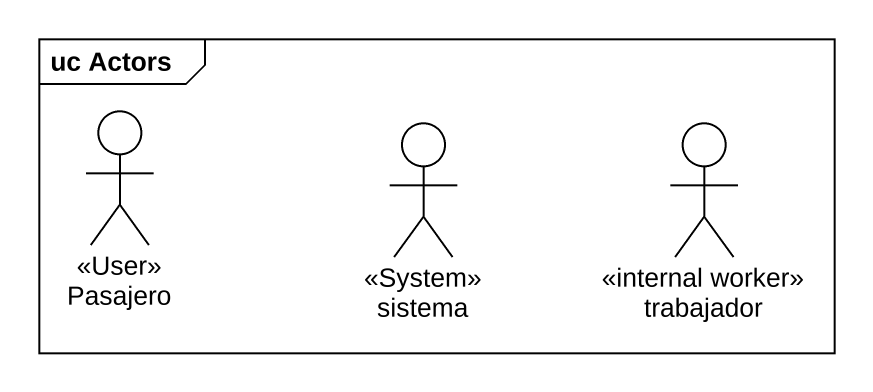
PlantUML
@startuml
mainframe uc Actors
actor Pasajero <<User>>
actor sistema <<System>>
actor trabajador <<internal worker>>
@enduml
